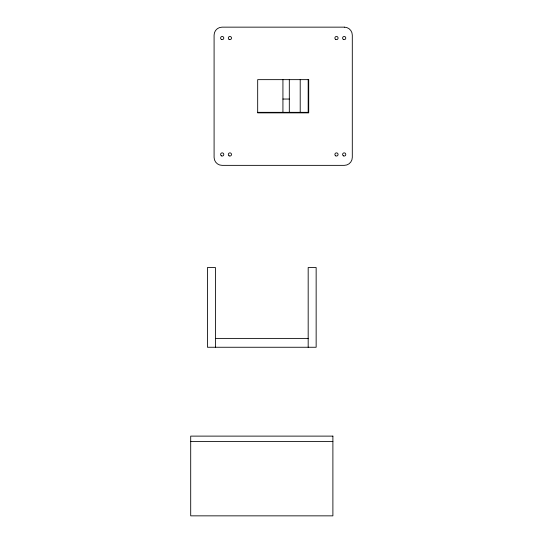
<?xml version="1.0" encoding="UTF-8"?>
<svg xmlns="http://www.w3.org/2000/svg" width="543" height="543" viewBox="0 0 543 543"><rect width="100%" height="100%" fill="white"/><g stroke="black" fill="none" stroke-linecap="round" stroke-linejoin="round"><path stroke-width="0.81" d="M282.93 99.043L289.31 99.043M257.681 112.333L308.18 112.333L308.18 79.645M215.422 338.398L308.18 338.398M190.702 441.432L332.893 441.432M308.18 347.255L308.18 267.523L316.148 267.523L316.148 347.255L207.446 347.255L207.446 267.523L215.422 267.523L215.422 347.255M300.204 79.645L300.204 112.333M289.31 79.645L289.31 112.333M282.93 79.645L282.93 112.333M344.323 27.15L222.067 27.15A7.975 7.975 0 0 0 214.091 35.125L214.091 157.382A7.975 7.975 0 0 0 222.067 165.357L344.323 165.357A7.975 7.975 0 0 0 352.298 157.382L352.298 35.125A7.975 7.975 0 0 0 344.323 27.15M308.709 79.645L257.681 79.645L257.681 112.863L308.709 112.863L308.709 79.645M332.893 436.117L190.702 436.117L190.702 515.85L332.893 515.85L332.893 436.117M343.393 155.841A1.595 1.595 0 0 0 345.789 154.456A1.595 1.595 0 0 0 343.393 153.078A1.595 1.595 0 0 0 343.393 155.841M335.689 155.841A1.595 1.595 0 0 0 338.079 154.456A1.595 1.595 0 0 0 335.689 153.078A1.595 1.595 0 0 0 335.689 155.841M335.689 39.429A1.595 1.595 0 0 0 338.079 38.044A1.595 1.595 0 0 0 335.689 36.666A1.595 1.595 0 0 0 335.689 39.429M343.271 39.354A1.595 1.595 0 0 0 345.782 38.193A1.595 1.595 0 0 0 343.522 36.598A1.595 1.595 0 0 0 343.271 39.354M229.105 39.429A1.595 1.595 0 0 0 231.501 38.044A1.595 1.595 0 0 0 229.105 36.666A1.595 1.595 0 0 0 229.105 39.429M221.401 39.429A1.595 1.595 0 0 0 223.791 38.044A1.595 1.595 0 0 0 221.401 36.666A1.595 1.595 0 0 0 221.401 39.429M229.105 155.841A1.595 1.595 0 0 0 231.501 154.456A1.595 1.595 0 0 0 229.105 153.078A1.595 1.595 0 0 0 229.105 155.841M221.401 155.841A1.595 1.595 0 0 0 223.791 154.456A1.595 1.595 0 0 0 221.401 153.078A1.595 1.595 0 0 0 221.401 155.841"/></g></svg>
